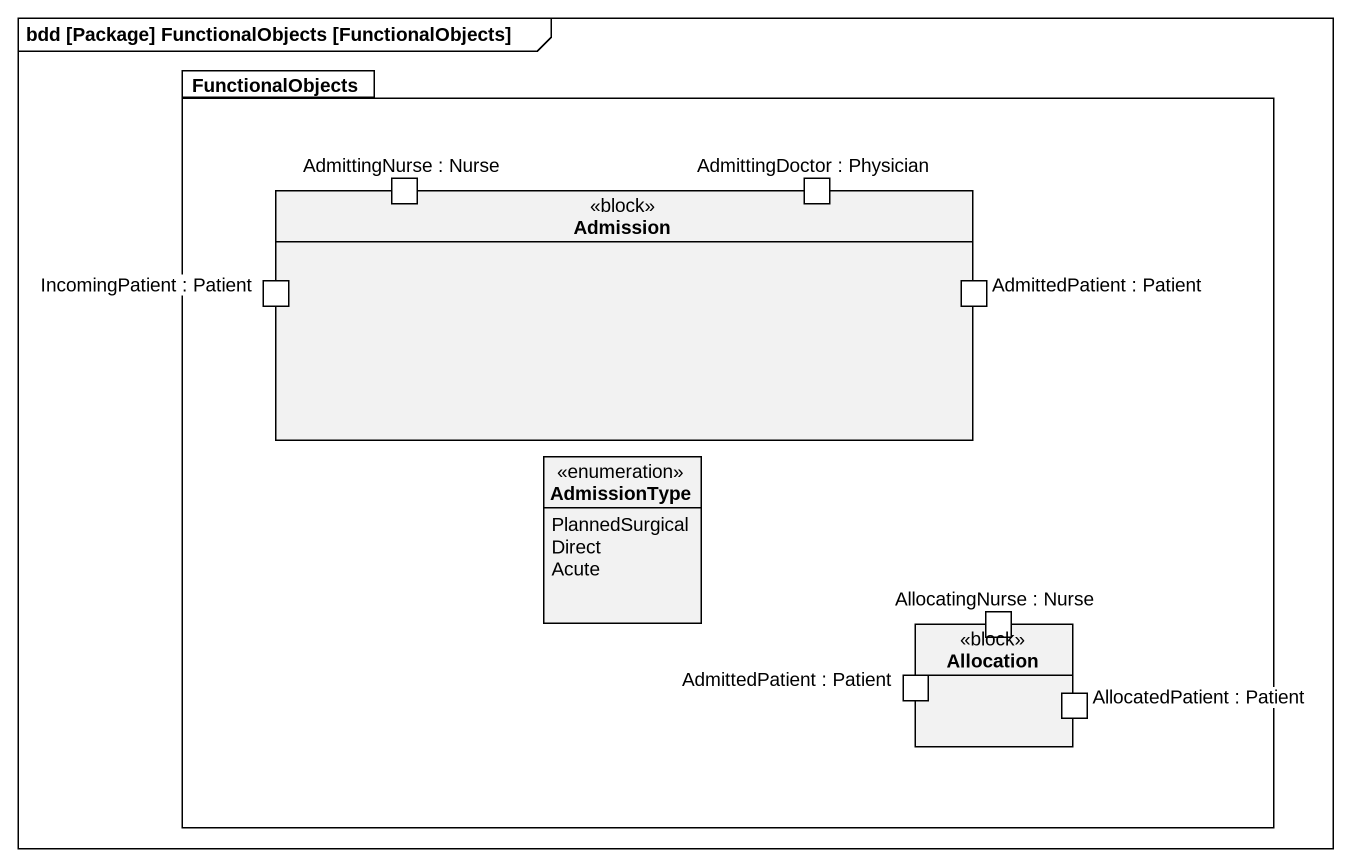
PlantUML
@startuml
mainframe bdd [Package] FunctionalObjects [FunctionalObjects]
allowmixing
hide circle
hide empty members
package FunctionalObjects {
  rectangle Admission <<block>> {
    port "AdmittingNurse : Nurse" as AdmittingNurse
    port "AdmittingDoctor : Physician" as AdmittingDoctor
    port "IncomingPatient : Patient" as IncomingPatient
    port "AdmittedPatient : Patient" as AdmittedPatient
  }
  enum AdmissionType {
    PlannedSurgical
    Direct
    Acute
  }
  rectangle Allocation <<block>> {
    port "AllocatingNurse : Nurse" as AllocatingNurse
    port "AdmittedPatient : Patient" as AdmittedPatient_2
    port "AllocatedPatient : Patient" as AllocatedPatient
  }
}
@enduml
